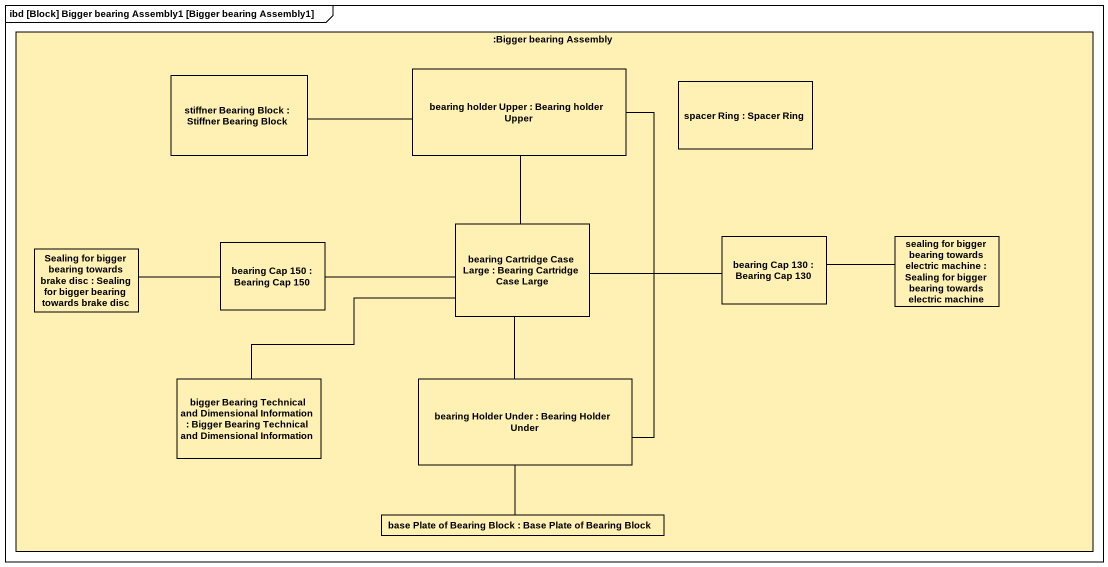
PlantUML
@startuml
mainframe ibd [Block] Bigger bearing Assembly1 [Bigger bearing Assembly1]
rectangle ":Bigger bearing Assembly" as Bigger_bearing_Assembly #FFF0B4 {
  rectangle "stiffner Bearing Block : Stiffner Bearing Block" as stiffner_Bearing_Block #FFF0B4
  rectangle "bearing holder Upper : Bearing holder Upper" as bearing_holder_Upper #FFF0B4
  rectangle "spacer Ring : Spacer Ring" as spacer_Ring #FFF0B4
  rectangle "bearing Cap 150 : Bearing Cap 150" as bearing_Cap_150 #FFF0B4
  rectangle "bearing Cartridge Case Large : Bearing Cartridge Case Large" as bearing_Cartridge_Case_Large #FFF0B4
  rectangle "bearing Cap 130 : Bearing Cap 130" as bearing_Cap_130 #FFF0B4
  rectangle "sealing for bigger bearing towards electric machine : Sealing for bigger bearing towards electric machine" as sealing_for_bigger_bearing #FFF0B4
  rectangle "Sealing for bigger bearing towards brake disc : Sealing for bigger bearing towards brake disc" as Sealing_for_bigger_bearing #FFF0B4
  rectangle "bigger Bearing Technical and Dimensional Information : Bigger Bearing Technical and Dimensional Information" as bigger_Bearing_Technical #FFF0B4
  rectangle "bearing Holder Under : Bearing Holder Under" as bearing_Holder_Under #FFF0B4
  rectangle "base Plate of Bearing Block : Base Plate of Bearing Block" as base_Plate_of_Bearing_Block #FFF0B4
}
stiffner_Bearing_Block -right- bearing_holder_Upper
bearing_holder_Upper -- bearing_Holder_Under
bearing_Cap_150 -right- bearing_Cartridge_Case_Large
bearing_Cartridge_Case_Large -up- bearing_holder_Upper
bearing_Cartridge_Case_Large -right- bearing_Cap_130
bearing_Cartridge_Case_Large -left- bigger_Bearing_Technical
bearing_Cap_130 -right- sealing_for_bigger_bearing
Sealing_for_bigger_bearing -right- bearing_Cap_150
bearing_Holder_Under -up- bearing_Cartridge_Case_Large
bearing_Holder_Under -- base_Plate_of_Bearing_Block
@enduml
